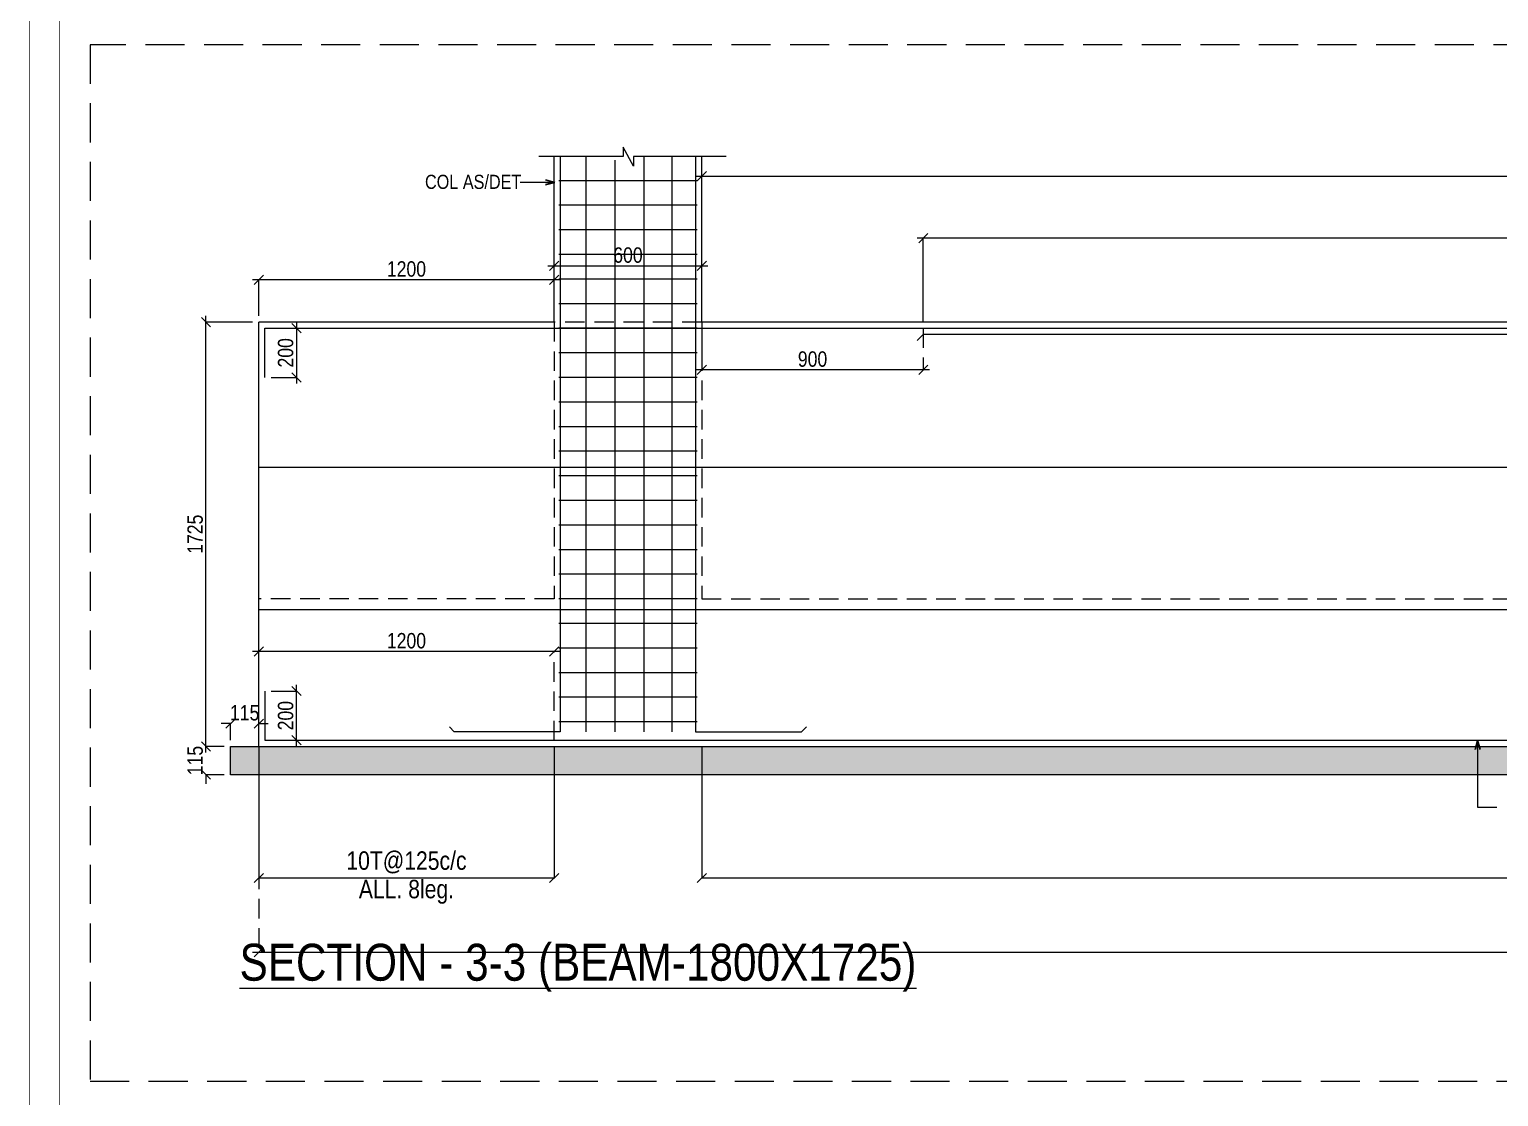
# Model space of a CAD drawing. Header units: millimetres. Extents: x 1112055 to 3390982, y -148532 to 766891.
# Drawn here: x 3211352 to 3235230, y 342847 to 360202 of the extents above; entities that cross this region are included whole.
import ezdxf

# ---------------------------------------------------------------- set-up
doc = ezdxf.new("R2010")
doc.units = ezdxf.units.MM
doc.header["$PDMODE"] = 35
doc.header["$PDSIZE"] = -25
doc.linetypes.add('Hidden', pattern=[9.525, 6.35, -3.175])
for name, color, linetype, lineweight in [('B FOOTING', 49, 'Continuous', 20), ('B HATCH', 250, 'Continuous', 0), ('B P.C.C', 251, 'Continuous', 0), ('B STEEL', 34, 'Continuous', 15), ('B STEEL TEXT', 7, 'Continuous', 15), ('B TITLE BLOCK', 250, 'Continuous', 0), ('B-COL NO', 7, 'Continuous', 5), ('B-ST DIM', 250, 'Continuous', 18), ('P STEEL', 7, 'Continuous', 30)]:
    doc.layers.add(name, color=color, linetype=linetype, lineweight=lineweight)
doc.styles.add('ARIAL', font='arial.ttf')
doc.styles.add('Q1', font='g13f12d.shx', dxfattribs={"width": 0.8})
doc.styles.add('SWINC', font='swissc.ttf')
doc.styles.add('SWINS', font='swissc.ttf')
doc.dimstyles.new('BH-STD', dxfattribs={"dimscale": 0, "dimtxt": 230, "dimasz": 125, "dimexe": 0, "dimexo": 100, "dimgap": 50, "dimtad": 1, "dimdec": 0, "dimzin": 1, "dimdsep": 46, "dimtxsty": 'Q1', "dimblk": 'ARCHTICK', "dimcen": 1, "dimdle": 100, "dimclrd": 250, "dimclre": 250, "dimclrt": 256, "dimadec": 0, "dimazin": 0, "dimtfac": 1, "dimtdec": 0, "dimtix": 1, "dimtofl": 0, "dimtmove": 0, "dimatfit": 2, "dimfxl": 1, "dimtolj": 1, "dimtzin": 0, "dimlwd": 9, "dimlwe": 9, "dimarcsym": 0})
doc.dimstyles.new('BHOOMI', dxfattribs={"dimtxt": 230, "dimasz": 150, "dimexe": 10, "dimexo": 0, "dimgap": 25, "dimtad": 1, "dimdec": 0, "dimzin": 0, "dimdsep": 46, "dimtxsty": 'SWINC', "dimblk": 'OBLIQUE', "dimcen": 0.09, "dimclrd": 250, "dimclre": 250, "dimclrt": 256, "dimaunit": 1, "dimadec": 3, "dimazin": 0, "dimtfac": 1, "dimtdec": 0, "dimtofl": 0, "dimtmove": 1, "dimatfit": 3, "dimfxl": 100, "dimtolj": 1, "dimtzin": 0, "dimlwd": 9, "dimlwe": 5, "dimarcsym": 0})
doc.dimstyles.new('DIM 1', dxfattribs={"dimscale": 0, "dimtxt": 230, "dimasz": 150, "dimexe": 0.18, "dimexo": 0.0625, "dimgap": 0.5, "dimtad": 1, "dimdec": 0, "dimzin": 0, "dimdsep": 46, "dimtxsty": 'ARIAL', "dimblk": 'OBLIQUE', "dimcen": 6, "dimse1": 1, "dimse2": 1, "dimclrd": 256, "dimclrt": 256, "dimadec": 0, "dimazin": 2, "dimtfac": 0.75, "dimtdec": 0, "dimtix": 1, "dimtofl": 0, "dimtmove": 1, "dimatfit": 3, "dimldrblk": 'OPEN30', "dimfxl": 0.18, "dimfrac": 1, "dimtolj": 1, "dimtzin": 0, "dimlwd": -1, "dimarcsym": 0})

# ---------------------------------------------------------------- blocks, each defined once
blk = doc.blocks.new('_Oblique')
at = {"color": 0, "linetype": 'ByBlock', "lineweight": -2}
blk.add_line((-0.5, -0.5), (0.5, 0.5), dxfattribs=at)
blk = doc.blocks.new('*D4780')
at = {"layer": 'B-ST DIM', "color": 7, "lineweight": 9, "ltscale": 50, "transparency": 16777216}
for p, q in [((3215280, 349442), (3215692, 349442)), ((3215692, 348542), (3215692, 349542))]:
    blk.add_line(p, q, dxfattribs=at)
at = {"layer": 'B-ST DIM', "color": 7, "linetype": 'Hidden', "lineweight": 9, "ltscale": 50, "transparency": 16777216}
blk.add_line((3215280, 348642), (3215692, 348642), dxfattribs=at)
at = {"layer": 'Defpoints', "color": 0, "transparency": 16777216}
for p in [(3215180, 349442), (3215692, 349442), (3215180, 348642)]:
    blk.add_point(p, dxfattribs=at)
at = {"layer": 'B-ST DIM', "color": 7, "lineweight": 9, "transparency": 16777216, "xscale": 150, "yscale": 150, "zscale": 150}
for p, rotation in [((3215692, 349442), 90), ((3215692, 348642), 270)]:
    blk.add_blockref('_Oblique', p, dxfattribs=dict(at, rotation=rotation))
at = {"layer": 'B-ST DIM', "color": 7, "transparency": 16777216, "insert": (3215517, 349042), "char_height": 250, "attachment_point": 5, "rotation": 90, "style": 'SWINC'}
blk.add_mtext('\\A1;200', dxfattribs=at)
blk = doc.blocks.new('*D4781')
at = {"layer": 'B-ST DIM', "color": 7, "lineweight": 9, "ltscale": 50, "transparency": 16777216}
for p, q in [((3214222, 348442), (3214222, 355542)), ((3214980, 355442), (3214222, 355442))]:
    blk.add_line(p, q, dxfattribs=at)
at = {"layer": 'B-ST DIM', "color": 7, "linetype": 'Hidden', "lineweight": 9, "ltscale": 50, "transparency": 16777216}
blk.add_line((3214520, 348542), (3214222, 348542), dxfattribs=at)
at = {"layer": 'Defpoints', "color": 0, "transparency": 16777216}
for p in [(3214222, 355442), (3215080, 355442), (3214620, 348542)]:
    blk.add_point(p, dxfattribs=at)
at = {"layer": 'B-ST DIM', "color": 7, "lineweight": 9, "transparency": 16777216, "xscale": 150, "yscale": 150, "zscale": 150}
for p, rotation in [((3214222, 355442), 90), ((3214222, 348542), 270)]:
    blk.add_blockref('_Oblique', p, dxfattribs=dict(at, rotation=rotation))
at = {"layer": 'B-ST DIM', "color": 7, "transparency": 16777216, "insert": (3214047, 351992), "char_height": 250, "attachment_point": 5, "rotation": 90, "style": 'SWINC'}
blk.add_mtext('\\A1;1725', dxfattribs=at)
blk = doc.blocks.new('*D4782')
at = {"layer": 'B-ST DIM', "color": 7, "lineweight": 9, "ltscale": 50, "transparency": 16777216}
for p, q in [((3214222, 348542), (3214222, 348692)), ((3214520, 348082), (3214222, 348082)), ((3214222, 348082), (3214222, 347932))]:
    blk.add_line(p, q, dxfattribs=at)
at = {"layer": 'B-ST DIM', "color": 7, "linetype": 'Hidden', "lineweight": 9, "ltscale": 50, "transparency": 16777216}
blk.add_line((3214520, 348542), (3214222, 348542), dxfattribs=at)
at = {"layer": 'Defpoints', "color": 0, "transparency": 16777216}
for p in [(3214620, 348542), (3214222, 348082), (3214620, 348082)]:
    blk.add_point(p, dxfattribs=at)
at = {"layer": 'B-ST DIM', "color": 7, "lineweight": 9, "transparency": 16777216, "xscale": 150, "yscale": 150, "zscale": 150}
for p, rotation in [((3214222, 348542), 270), ((3214222, 348082), 90)]:
    blk.add_blockref('_Oblique', p, dxfattribs=dict(at, rotation=rotation))
at = {"layer": 'B-ST DIM', "color": 7, "transparency": 16777216, "insert": (3214047, 348312), "char_height": 250, "attachment_point": 5, "rotation": 90, "style": 'SWINC'}
blk.add_mtext('\\A1;115', dxfattribs=at)
blk = doc.blocks.new('*D4783')
at = {"layer": 'B-ST DIM', "color": 7, "lineweight": 9, "ltscale": 50, "transparency": 16777216}
for p, q in [((3214620, 348912), (3214470, 348912)), ((3215080, 348642), (3215080, 348912)), ((3215080, 348912), (3215230, 348912))]:
    blk.add_line(p, q, dxfattribs=at)
at = {"layer": 'B-ST DIM', "color": 7, "linetype": 'Hidden', "lineweight": 9, "ltscale": 50, "transparency": 16777216}
blk.add_line((3214620, 348642), (3214620, 348912), dxfattribs=at)
at = {"layer": 'Defpoints', "color": 0, "transparency": 16777216}
for p in [(3215080, 348912), (3214620, 348542), (3215080, 348542)]:
    blk.add_point(p, dxfattribs=at)
at = {"layer": 'B-ST DIM', "color": 7, "lineweight": 9, "transparency": 16777216, "xscale": 150, "yscale": 150, "zscale": 150}
blk.add_blockref('_Oblique', (3214620, 348912), dxfattribs=at)
at = {"layer": 'B-ST DIM', "color": 7, "lineweight": 9, "transparency": 16777216, "xscale": 150, "yscale": 150, "zscale": 150, "rotation": 180}
blk.add_blockref('_Oblique', (3215080, 348912), dxfattribs=at)
at = {"layer": 'B-ST DIM', "color": 7, "transparency": 16777216, "insert": (3214850, 349087), "char_height": 250, "attachment_point": 5, "style": 'SWINC'}
blk.add_mtext('\\A1;115', dxfattribs=at)
blk = doc.blocks.new('_Open30')
at = {"color": 0, "linetype": 'ByBlock', "lineweight": -2}
for p, q in [((-1, 0.27), (0, 0)), ((0, 0), (-1, -0.27)), ((0, 0), (-1, 0))]:
    blk.add_line(p, q, dxfattribs=at)
blk = doc.blocks.new('*D4785')
at = {"layer": 'B-ST DIM', "color": 7, "linetype": 'Hidden', "lineweight": 9, "ltscale": 50, "transparency": 16777216}
blk.add_line((3215280, 355342), (3215692, 355342), dxfattribs=at)
at = {"layer": 'B-ST DIM', "color": 7, "lineweight": 9, "ltscale": 50, "transparency": 16777216}
for p, q in [((3215692, 355442), (3215692, 354442)), ((3215280, 354542), (3215692, 354542))]:
    blk.add_line(p, q, dxfattribs=at)
at = {"layer": 'Defpoints', "color": 0, "transparency": 16777216}
for p in [(3215180, 355342), (3215180, 354542), (3215692, 354542)]:
    blk.add_point(p, dxfattribs=at)
at = {"layer": 'B-ST DIM', "color": 7, "lineweight": 9, "transparency": 16777216, "xscale": 150, "yscale": 150, "zscale": 150}
for p, rotation in [((3215692, 355342), 90), ((3215692, 354542), 270)]:
    blk.add_blockref('_Oblique', p, dxfattribs=dict(at, rotation=rotation))
at = {"layer": 'B-ST DIM', "color": 7, "transparency": 16777216, "insert": (3215517, 354942), "char_height": 250, "attachment_point": 5, "rotation": 90, "style": 'SWINC'}
blk.add_mtext('\\A1;200', dxfattribs=at)
blk = doc.blocks.new('*D4787')
at = {"layer": 'B-ST DIM', "color": 7, "lineweight": 9, "ltscale": 50, "transparency": 16777216}
for p, q in [((3222280, 355342), (3222280, 354664)), ((3225980, 354664), (3222180, 354664))]:
    blk.add_line(p, q, dxfattribs=at)
at = {"layer": 'B-ST DIM', "color": 7, "linetype": 'Hidden', "lineweight": 9, "ltscale": 50, "transparency": 16777216}
blk.add_line((3225880, 355342), (3225880, 354664), dxfattribs=at)
at = {"layer": 'Defpoints', "color": 0, "transparency": 16777216}
for p in [(3222280, 355442), (3225880, 355442), (3222280, 354664)]:
    blk.add_point(p, dxfattribs=at)
at = {"layer": 'B-ST DIM', "color": 7, "lineweight": 9, "transparency": 16777216, "xscale": 150, "yscale": 150, "zscale": 150, "rotation": 180}
blk.add_blockref('_Oblique', (3222280, 354664), dxfattribs=at)
at = {"layer": 'B-ST DIM', "color": 7, "lineweight": 9, "transparency": 16777216, "xscale": 150, "yscale": 150, "zscale": 150}
blk.add_blockref('_Oblique', (3225880, 354664), dxfattribs=at)
at = {"layer": 'B-ST DIM', "color": 7, "transparency": 16777216, "insert": (3224080, 354839), "char_height": 250, "attachment_point": 5, "style": 'SWINC'}
blk.add_mtext('\\A1;900', dxfattribs=at)
blk = doc.blocks.new('*D4789')
at = {"layer": 'B-ST DIM', "color": 250, "lineweight": 5, "ltscale": 50, "transparency": 16777216}
for p, q in [((3215080, 348542), (3215080, 346392)), ((3219880, 348542), (3219880, 346392))]:
    blk.add_line(p, q, dxfattribs=at)
at = {"layer": 'B-ST DIM', "color": 250, "lineweight": 9, "ltscale": 50, "transparency": 16777216}
blk.add_line((3219880, 346402), (3215080, 346402), dxfattribs=at)
at = {"layer": 'Defpoints', "color": 0, "transparency": 16777216}
for p in [(3215080, 348542), (3219880, 348542), (3215080, 346402)]:
    blk.add_point(p, dxfattribs=at)
at = {"layer": 'B-ST DIM', "color": 250, "lineweight": 9, "transparency": 16777216, "xscale": 150, "yscale": 150, "zscale": 150, "rotation": 180}
blk.add_blockref('_Oblique', (3215080, 346402), dxfattribs=at)
at = {"layer": 'B-ST DIM', "color": 250, "lineweight": 9, "transparency": 16777216, "xscale": 150, "yscale": 150, "zscale": 150}
blk.add_blockref('_Oblique', (3219880, 346402), dxfattribs=at)
at = {"layer": 'B-ST DIM', "color": 7, "transparency": 16777216, "char_height": 300, "attachment_point": 5, "style": 'SWINC'}
for s, insert in [('\\A1;10T@125c/c', (3217480, 346655)), ('ALL. 8leg.', (3217480, 346177))]:
    blk.add_mtext(s, dxfattribs=dict(at, insert=insert))
blk = doc.blocks.new('*D4835')
at = {"layer": 'B-ST DIM', "color": 250, "lineweight": 5, "ltscale": 50, "transparency": 16777216}
for p, q in [((3222280, 348542), (3222280, 346392)), ((3252180, 348542), (3252180, 346392))]:
    blk.add_line(p, q, dxfattribs=at)
at = {"layer": 'B-ST DIM', "color": 250, "lineweight": 9, "ltscale": 50, "transparency": 16777216}
blk.add_line((3252180, 346402), (3222280, 346402), dxfattribs=at)
at = {"layer": 'Defpoints', "color": 0, "transparency": 16777216}
for p in [(3222280, 348542), (3252180, 348542), (3222280, 346402)]:
    blk.add_point(p, dxfattribs=at)
at = {"layer": 'B-ST DIM', "color": 250, "lineweight": 9, "transparency": 16777216, "xscale": 150, "yscale": 150, "zscale": 150, "rotation": 180}
blk.add_blockref('_Oblique', (3222280, 346402), dxfattribs=at)
at = {"layer": 'B-ST DIM', "color": 250, "lineweight": 9, "transparency": 16777216, "xscale": 150, "yscale": 150, "zscale": 150}
blk.add_blockref('_Oblique', (3252180, 346402), dxfattribs=at)
at = {"layer": 'B-ST DIM', "color": 7, "transparency": 16777216, "char_height": 300, "attachment_point": 5, "style": 'SWINC'}
for s, insert in [('\\A1;10T@150c/c', (3237230, 346655)), ('ALL. 8leg.', (3237230, 346177))]:
    blk.add_mtext(s, dxfattribs=dict(at, insert=insert))
blk = doc.blocks.new('*D5754')
at = {"layer": 'B-ST DIM', "color": 7, "lineweight": 9, "ltscale": 50, "transparency": 16777216}
for p, q in [((3219780, 356355), (3222380, 356355)), ((3222280, 355542), (3222280, 356355))]:
    blk.add_line(p, q, dxfattribs=at)
at = {"layer": 'B-ST DIM', "color": 7, "linetype": 'Hidden', "lineweight": 9, "ltscale": 50, "transparency": 16777216}
blk.add_line((3219880, 355542), (3219880, 356355), dxfattribs=at)
at = {"layer": 'Defpoints', "color": 0, "lineweight": 40, "transparency": 16777216}
for p in [(3222280, 356355), (3219880, 355442), (3222280, 355442)]:
    blk.add_point(p, dxfattribs=at)
at = {"layer": 'B-ST DIM', "color": 7, "lineweight": 9, "transparency": 16777216, "xscale": 150, "yscale": 150, "zscale": 150, "rotation": 180}
blk.add_blockref('_Oblique', (3219880, 356355), dxfattribs=at)
at = {"layer": 'B-ST DIM', "color": 7, "lineweight": 9, "transparency": 16777216, "xscale": 150, "yscale": 150, "zscale": 150}
blk.add_blockref('_Oblique', (3222280, 356355), dxfattribs=at)
at = {"layer": 'B-ST DIM', "color": 7, "transparency": 16777216, "insert": (3221080, 356530), "char_height": 250, "attachment_point": 5, "style": 'SWINC'}
blk.add_mtext('\\A1;600', dxfattribs=at)
blk = doc.blocks.new('*D5755')
at = {"layer": 'B-ST DIM', "color": 7, "lineweight": 9, "ltscale": 50, "transparency": 16777216}
for p, q in [((3219980, 356129), (3214980, 356129)), ((3215080, 355542), (3215080, 356129))]:
    blk.add_line(p, q, dxfattribs=at)
at = {"layer": 'B-ST DIM', "color": 7, "linetype": 'Hidden', "lineweight": 9, "ltscale": 50, "transparency": 16777216}
blk.add_line((3219880, 355542), (3219880, 356129), dxfattribs=at)
at = {"layer": 'Defpoints', "color": 0, "lineweight": 40, "transparency": 16777216}
for p in [(3215080, 356129), (3215080, 355442), (3219880, 355442)]:
    blk.add_point(p, dxfattribs=at)
at = {"layer": 'B-ST DIM', "color": 7, "lineweight": 9, "transparency": 16777216, "xscale": 150, "yscale": 150, "zscale": 150, "rotation": 180}
blk.add_blockref('_Oblique', (3215080, 356129), dxfattribs=at)
at = {"layer": 'B-ST DIM', "color": 7, "lineweight": 9, "transparency": 16777216, "xscale": 150, "yscale": 150, "zscale": 150}
blk.add_blockref('_Oblique', (3219880, 356129), dxfattribs=at)
at = {"layer": 'B-ST DIM', "color": 7, "transparency": 16777216, "insert": (3217480, 356304), "char_height": 250, "attachment_point": 5, "style": 'SWINC'}
blk.add_mtext('\\A1;1200', dxfattribs=at)
blk = doc.blocks.new('*D5756')
at = {"layer": 'B-ST DIM', "color": 7, "lineweight": 9, "ltscale": 50, "transparency": 16777216}
for p, q in [((3222180, 357816), (3252280, 357816)), ((3252180, 355542), (3252180, 357816))]:
    blk.add_line(p, q, dxfattribs=at)
at = {"layer": 'B-ST DIM', "color": 7, "linetype": 'Hidden', "lineweight": 9, "ltscale": 50, "transparency": 16777216}
blk.add_line((3222280, 355542), (3222280, 357816), dxfattribs=at)
at = {"layer": 'Defpoints', "color": 0, "lineweight": 40, "transparency": 16777216}
for p in [(3252180, 357816), (3222280, 355442), (3252180, 355442)]:
    blk.add_point(p, dxfattribs=at)
at = {"layer": 'B-ST DIM', "color": 7, "lineweight": 9, "transparency": 16777216, "xscale": 150, "yscale": 150, "zscale": 150, "rotation": 180}
blk.add_blockref('_Oblique', (3222280, 357816), dxfattribs=at)
at = {"layer": 'B-ST DIM', "color": 7, "lineweight": 9, "transparency": 16777216, "xscale": 150, "yscale": 150, "zscale": 150}
blk.add_blockref('_Oblique', (3252180, 357816), dxfattribs=at)
at = {"layer": 'B-ST DIM', "color": 7, "transparency": 16777216, "insert": (3237230, 357991), "char_height": 250, "attachment_point": 5, "style": 'SWINC'}
blk.add_mtext('\\A1;7475', dxfattribs=at)
blk = doc.blocks.new('*D5757')
at = {"layer": 'B-ST DIM', "color": 7, "lineweight": 9, "ltscale": 50, "transparency": 16777216}
for p, q in [((3248680, 356806), (3225780, 356806)), ((3225880, 355442), (3225880, 356806))]:
    blk.add_line(p, q, dxfattribs=at)
at = {"layer": 'B-ST DIM', "color": 7, "linetype": 'Hidden', "lineweight": 9, "ltscale": 50, "transparency": 16777216}
blk.add_line((3248580, 355442), (3248580, 356806), dxfattribs=at)
at = {"layer": 'Defpoints', "color": 0, "lineweight": 40, "ltscale": 50, "transparency": 16777216}
for p in [(3225880, 356806), (3225880, 355342), (3248580, 355342)]:
    blk.add_point(p, dxfattribs=at)
at = {"layer": 'B-ST DIM', "color": 7, "lineweight": 9, "ltscale": 50, "transparency": 16777216, "xscale": 150, "yscale": 150, "zscale": 150, "rotation": 180}
blk.add_blockref('_Oblique', (3225880, 356806), dxfattribs=at)
at = {"layer": 'B-ST DIM', "color": 7, "lineweight": 9, "ltscale": 50, "transparency": 16777216, "xscale": 150, "yscale": 150, "zscale": 150}
blk.add_blockref('_Oblique', (3248580, 356806), dxfattribs=at)
at = {"layer": 'B-ST DIM', "color": 7, "ltscale": 50, "transparency": 16777216, "insert": (3237230, 356984), "char_height": 250, "attachment_point": 5, "style": 'SWINC'}
blk.add_mtext('\\A1;5675', dxfattribs=at)
blk = doc.blocks.new('*D5763')
at = {"layer": 'B-ST DIM', "color": 7, "lineweight": 9, "ltscale": 50, "transparency": 16777216}
for p, q in [((3219980, 350084), (3214980, 350084)), ((3215080, 348642), (3215080, 350084))]:
    blk.add_line(p, q, dxfattribs=at)
at = {"layer": 'B-ST DIM', "color": 7, "linetype": 'Hidden', "lineweight": 9, "ltscale": 50, "transparency": 16777216}
blk.add_line((3219880, 348642), (3219880, 350084), dxfattribs=at)
at = {"layer": 'Defpoints', "color": 0, "lineweight": 40, "transparency": 16777216}
for p in [(3215080, 350084), (3215080, 348542), (3219880, 348542)]:
    blk.add_point(p, dxfattribs=at)
at = {"layer": 'B-ST DIM', "color": 7, "lineweight": 9, "transparency": 16777216, "xscale": 150, "yscale": 150, "zscale": 150, "rotation": 180}
blk.add_blockref('_Oblique', (3215080, 350084), dxfattribs=at)
at = {"layer": 'B-ST DIM', "color": 7, "lineweight": 9, "transparency": 16777216, "xscale": 150, "yscale": 150, "zscale": 150}
blk.add_blockref('_Oblique', (3219880, 350084), dxfattribs=at)
at = {"layer": 'B-ST DIM', "color": 7, "transparency": 16777216, "insert": (3217480, 350259), "char_height": 250, "attachment_point": 5, "style": 'SWINC'}
blk.add_mtext('\\A1;1200', dxfattribs=at)
blk = doc.blocks.new('*D5765')
at = {"layer": 'B-ST DIM', "color": 7, "linetype": 'Hidden', "lineweight": 9, "ltscale": 50, "transparency": 16777216}
blk.add_line((3215080, 348442), (3215080, 345196), dxfattribs=at)
at = {"layer": 'B-ST DIM', "color": 7, "lineweight": 9, "ltscale": 50, "transparency": 16777216}
for p, q in [((3343704, 348442), (3343704, 345196)), ((3214980, 345196), (3343804, 345196))]:
    blk.add_line(p, q, dxfattribs=at)
at = {"layer": 'Defpoints', "color": 0, "lineweight": 40, "transparency": 16777216}
for p in [(3215080, 348542), (3343704, 348542), (3343704, 345196)]:
    blk.add_point(p, dxfattribs=at)
at = {"layer": 'B-ST DIM', "color": 7, "lineweight": 9, "transparency": 16777216, "xscale": 150, "yscale": 150, "zscale": 150, "rotation": 180}
blk.add_blockref('_Oblique', (3215080, 345196), dxfattribs=at)
at = {"layer": 'B-ST DIM', "color": 7, "lineweight": 9, "transparency": 16777216, "xscale": 150, "yscale": 150, "zscale": 150}
blk.add_blockref('_Oblique', (3343704, 345196), dxfattribs=at)
at = {"layer": 'B-ST DIM', "color": 7, "transparency": 16777216, "insert": (3279392, 345371), "char_height": 250, "attachment_point": 5, "style": 'SWINC'}
blk.add_mtext('\\A1;32156', dxfattribs=at)

msp = doc.modelspace()

# ---------------------------------------------------------------- hatches: boundary and pattern name
at = {"layer": 'B HATCH', "lineweight": 0}
h = msp.add_hatch(dxfattribs=at)
h.set_pattern_fill('AR-CONC', color=250, scale=3, style=0)
h.set_pattern_definition([(50, (1664188.9, -171504.57), (546.55401, -47.81726), [57.15, -628.65]), (355, (1664188.9, -171504.57), (-105.73026, 573.17054), [45.72, -502.92175]), (100.451445, (1664234.4, -171508.55), (440.82374, 525.35326), [48.57003, -534.27073]), (46.1842, (1664188.9, -171352.17), (813.23712, -126.12698), [85.725, -942.975]), (96.63556, (1664256.65, -171362.7), (712.2124, 742.27837), [72.85507, -801.40682]), (351.18415, (1664188.9, -171352.2), (712.2124, 742.27837), [68.5799, -754.3792]), (21, (1664265.1, -171390.27), (454.84317, -306.7956), [57.15, -628.65]), (326, (1664265.1, -171390.27), (185.40609, 552.5639), [45.72, -502.92]), (71.451445, (1664303, -171415.83), (640.24926, 245.7683), [48.57003, -534.26981]), (37.5, (1664188.88, -171504.57), (9.26581, 253.665117), [0, -496.824, 0, -510.54, 0, -504.825]), (7.5, (1664188.88, -171504.57), (200.458988, 300.541724), [0, -291.084, 0, -485.394, 0, -192.405]), (327.5, (1664018.95, -171504.57), (406.771786, -17.186232), [0, -190.5, 0, -594.36, 0, -788.67]), (317.5, (1663942.75, -171504.57), (444.387544, 76.27947), [0, -247.65, 0, -394.716, 0, -560.07])])
h.paths.add_polyline_path([(3214619.8, 348541.8), (3214619.8, 348081.8), (3344163.8, 348081.8), (3344163.8, 348541.8)])

# ---------------------------------------------------------------- linework, layer by layer
at = {"layer": 'B FOOTING', "color": 1, "lineweight": 13, "ltscale": 10}
for p, q in [((3219879.8, 355441.8), (3219879.8, 358133.7)), ((3222279.8, 355441.8), (3222279.8, 358133.7))]:
    msp.add_line(p, q, dxfattribs=at)
at = {"layer": 'B FOOTING'}
for p, q in [((3215079.8, 348541.8), (3215079.8, 355441.8)), ((3219879.8, 355441.8), (3215079.8, 355441.8)), ((3252179.8, 355441.8), (3222279.8, 355441.8))]:
    msp.add_line(p, q, dxfattribs=at)
at = {"layer": 'B FOOTING', "color": 1, "lineweight": 13, "ltscale": 10}
msp.add_lwpolyline([(3222677.3, 358133.7), (3221169.5, 358133.7), (3221169.5, 357975.3), (3221004.3, 358284.7), (3221004.3, 358133.7), (3219630.2, 358133.7)], dxfattribs=at)
at = {"layer": 'B FOOTING'}
msp.add_lwpolyline([(3214619.8, 348541.8), (3344163.8, 348541.8), (3344163.8, 348081.8), (3214619.8, 348081.8)], close=True, dxfattribs=at)
at = {"layer": 'B P.C.C', "color": 250, "linetype": 'Hidden', "lineweight": 0, "ltscale": 50}
msp.add_line((3222279.8, 355441.8), (3219879.8, 355441.8), dxfattribs=at)
at = {"layer": 'B P.C.C', "color": 250, "linetype": 'Hidden', "lineweight": 0, "ltscale": 100}
msp.add_lwpolyline([(3347222.2, 359951.8), (3212337.9, 359951.8), (3212337.9, 343096.8), (3347222.2, 343096.8)], close=True, dxfattribs=at)
at = {"layer": 'B P.C.C', "color": 250, "linetype": 'Hidden', "lineweight": 0, "ltscale": 50}
for points in [[(3219879.8, 355441.8), (3219879.8, 350941.8), (3215079.8, 350941.8)], [(3222279.8, 355441.8), (3222279.8, 350941.8), (3252179.8, 350941.8), (3252179.8, 355441.8)]]:
    msp.add_lwpolyline(points, dxfattribs=at)
at = {"layer": 'B STEEL'}
for p, q in [((3225779.8, 355141.8), (3225879.8, 355241.8)), ((3248579.8, 355241.8), (3225879.8, 355241.8)), ((3215079.8, 353083.4), (3343703.8, 353083.4)), ((3215079.8, 350766.8), (3343703.8, 350766.8))]:
    msp.add_line(p, q, dxfattribs=at)
for points in [[(3215179.8, 354541.8), (3215179.8, 355341.8), (3343603.8, 355341.8), (3343603.8, 354541.8)], [(3215179.8, 349441.8), (3215179.8, 348641.8), (3343603.8, 348641.8), (3343603.8, 349441.8)]]:
    msp.add_lwpolyline(points, dxfattribs=at)
at = {"layer": 'B TITLE BLOCK', "color": 1, "const_width": 10.8}
msp.add_lwpolyline([(3359954.1, 376187.5), (3359954.1, 310041.1), (3211357.2, 310041.1), (3211357.2, 376187.5)], close=True, dxfattribs=at)
at = {"layer": 'B TITLE BLOCK', "color": 250, "lineweight": 0, "const_width": 10.8}
msp.add_lwpolyline([(3359473.4, 375706.8), (3359473.4, 310521.8), (3211837.9, 310521.8), (3211837.9, 375706.8)], close=True, dxfattribs=at)
at = {"layer": 'P STEEL', "color": 250, "lineweight": 0}
for p, q in [((3220395.1, 358133.7), (3220395.1, 348778.5)), ((3220866.6, 358076.6), (3220866.6, 348778.5)), ((3221338.2, 358133.7), (3221338.2, 348778.5)), ((3221795.1, 358133.7), (3221795.1, 348778.5)), ((3219954.8, 357746.1), (3222204.8, 357746.1)), ((3219954.8, 357346.1), (3222204.8, 357346.1)), ((3219954.8, 356946.1), (3222204.8, 356946.1)), ((3219954.8, 356546.1), (3222204.8, 356546.1)), ((3219954.8, 356146.1), (3222204.8, 356146.1)), ((3219954.8, 355746.1), (3222204.8, 355746.1)), ((3219954.8, 355346.1), (3222204.8, 355346.1)), ((3219954.8, 354946.1), (3222204.8, 354946.1)), ((3219954.8, 354546.1), (3222204.8, 354546.1)), ((3219954.8, 354146.1), (3222204.8, 354146.1)), ((3219954.8, 353746.1), (3222204.8, 353746.1)), ((3219954.8, 353346.1), (3222204.8, 353346.1)), ((3219954.8, 352946.1), (3222204.8, 352946.1)), ((3219954.8, 352546.1), (3222204.8, 352546.1)), ((3219954.8, 352146.1), (3222204.8, 352146.1)), ((3219954.8, 351746.1), (3222204.8, 351746.1)), ((3219954.8, 351346.1), (3222204.8, 351346.1)), ((3219954.8, 350946.1), (3222204.8, 350946.1)), ((3219954.8, 350546.1), (3222204.8, 350546.1)), ((3219954.8, 350146.1), (3222204.8, 350146.1)), ((3219954.8, 349746.1), (3222204.8, 349746.1)), ((3219954.8, 349346.1), (3222204.8, 349346.1)), ((3219954.8, 348946.1), (3222204.8, 348946.1))]:
    msp.add_line(p, q, dxfattribs=at)
for points in [[(3219979.8, 358133.7), (3219979.8, 348778.5), (3218257.8, 348778.5), (3218179.8, 348860.2)], [(3222179.8, 358133.7), (3222179.8, 348778.5), (3223901.9, 348778.5), (3223979.8, 348860.2)]]:
    msp.add_lwpolyline(points, dxfattribs=at)

# ---------------------------------------------------------------- texts
at = {"layer": 'B STEEL TEXT', "lineweight": 5, "style": 'SWINS'}
msp.add_text('COL AS/DET', height=230, dxfattribs=at).set_placement((3217781.1, 357607.5))
at = {"layer": 'B-COL NO', "color": 3, "lineweight": 15, "style": 'SWINC'}
msp.add_text('%%USECTION - 3-3 (BEAM-1800X1725)', height=600, dxfattribs=at).set_placement((3214767.9, 344732.4))

# ---------------------------------------------------------------- dimensions: what is measured, and where the dimension line sits
at = {"layer": 'B-ST DIM', "ltscale": 50}
for base, p1, p2, picture, middle in [((3252179.8, 357816.3), (3222279.8, 355441.8), (3252179.8, 355441.8), '*D5756', (3237229.8, 357991.3)), ((3225879.8, 356806), (3248579.8, 355341.8), (3225879.8, 355341.8), '*D5757', (3237229.8, 356984.3)), ((3222279.8, 356355.3), (3219879.8, 355441.8), (3222279.8, 355441.8), '*D5754', (3221079.8, 356530.3)), ((3215079.8, 356129), (3219879.8, 355441.8), (3215079.8, 355441.8), '*D5755', (3217479.8, 356304)), ((3215079.8, 350084.3), (3219879.8, 348541.8), (3215079.8, 348541.8), '*D5763', (3217479.8, 350259.3)), ((3215079.8, 348912.1), (3214619.8, 348541.8), (3215079.8, 348541.8), '*D4783', (3214849.8, 349087.1)), ((3343703.8, 345196.1), (3215079.8, 348541.8), (3343703.8, 348541.8), '*D5765', (3279391.8, 345371.1))]:
    dim = msp.add_linear_dim(base=base, p1=p1, p2=p2, dimstyle='BH-STD', override={"dimscale": 1, "dimtxt": 250, "dimasz": 150, "dimlfac": 0.25, "dimtxsty": 'SWINC', "dimblk1": 'Oblique', "dimblk2": 'Oblique', "dimsah": 1, "dimclrd": 7, "dimclre": 7, "dimclrt": 7}, dxfattribs=at)
    dim.commit()
    dim.dimension.update_dxf_attribs({"geometry": picture, "text_midpoint": middle})
for base, p1, p2, angle, picture, middle in [((3214222.2, 355441.8), (3214619.8, 348541.8), (3215079.8, 355441.8), 90, '*D4781', (3214047.2, 351991.8)), ((3215692, 354541.8), (3215179.8, 355341.8), (3215179.8, 354541.8), 270, '*D4785', (3215517, 354941.8)), ((3222279.8, 354663.9), (3225879.8, 355441.8), (3222279.8, 355441.8), 180, '*D4787', (3224079.8, 354838.9)), ((3215692, 349441.8), (3215179.8, 348641.8), (3215179.8, 349441.8), 90, '*D4780', (3215517, 349041.8)), ((3214222.2, 348081.8), (3214619.8, 348541.8), (3214619.8, 348081.8), 90, '*D4782', (3214047.2, 348311.8))]:
    dim = msp.add_linear_dim(base=base, p1=p1, p2=p2, angle=angle, dimstyle='BH-STD', override={"dimscale": 1, "dimtxt": 250, "dimasz": 150, "dimlfac": 0.25, "dimtxsty": 'SWINC', "dimblk1": 'Oblique', "dimblk2": 'Oblique', "dimsah": 1, "dimclrd": 7, "dimclre": 7, "dimclrt": 7}, dxfattribs=at)
    dim.commit()
    dim.dimension.update_dxf_attribs({"geometry": picture, "text_midpoint": middle})
for base, p1, p2, text, picture, middle in [((3215079.8, 346401.6), (3219879.8, 348541.8), (3215079.8, 348541.8), '10T@125c/c\\XALL. 8leg.', '*D4789', (3217479.8, 346401.6)), ((3222279.8, 346401.6), (3252179.8, 348541.8), (3222279.8, 348541.8), '10T@150c/c\\XALL. 8leg.', '*D4835', (3237229.8, 346401.6))]:
    dim = msp.add_linear_dim(base=base, p1=p1, p2=p2, angle=180, text=text, dimstyle='BHOOMI', override={"dimtxt": 300, "dimclrt": 7}, dxfattribs=at)
    dim.commit()
    dim.dimension.update_dxf_attribs({"geometry": picture, "text_midpoint": middle})

# ---------------------------------------------------------------- leaders
at = {"layer": 'B STEEL TEXT', "lineweight": 5}
for points in [[(3219890.5, 357712.4), (3219326.1, 357712.4)], [(3234887.3, 348641.8), (3234887.3, 347553.5), (3235198.4, 347553.5)]]:
    msp.add_leader(points, dimstyle='DIM 1', override={"dimscale": 1, "dimtad": 0, "dimtxsty": 'SWINC', "dimfxlon": 1, "dimlwd": 5, "dimarcsym": 2}, dxfattribs=at)

doc.saveas('drawing.dxf')
